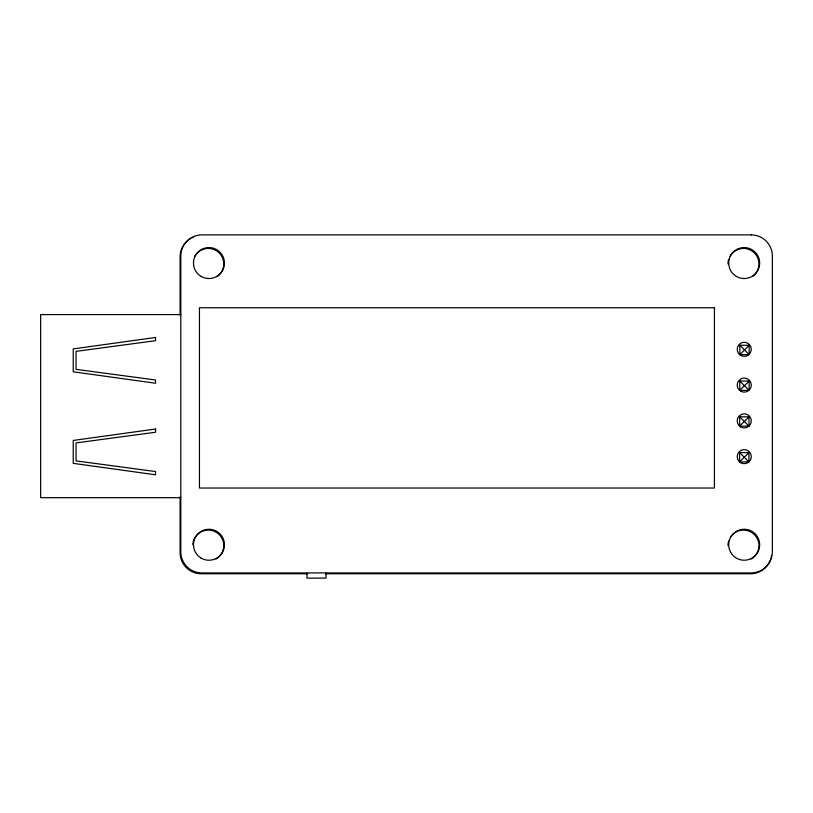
<?xml version="1.0" encoding="UTF-8"?>
<svg xmlns="http://www.w3.org/2000/svg" width="813" height="813" viewBox="0 0 813 813"><rect width="100%" height="100%" fill="white"/><g stroke="black" fill="none" stroke-linecap="round" stroke-linejoin="round"><path stroke-width="1.22" d="M739.637 426.134L739.657 416.795L748.997 416.815L748.966 426.154L739.637 426.134L748.997 416.815M739.82 354.59L739.85 345.251L749.18 345.281L749.159 354.62L739.82 354.59L749.18 345.281M739.586 461.906L739.606 452.567L748.946 452.587L748.925 461.926L739.586 461.906L748.946 452.587M739.779 390.362L739.8 381.023L749.139 381.053L749.108 390.382L739.779 390.362L749.139 381.053M180.953 314.58L40.65 314.58L40.65 497.678L180.953 497.678M307.771 573.775L201.218 573.775A21.128 21.128 0 0 1 180.09 552.647L180.09 496.794M325.535 573.775L750.511 573.775A21.128 21.128 0 0 0 770.033 560.736M739.85 345.251L749.159 354.62M739.8 381.023L749.108 390.382M739.657 416.795L748.966 426.154M739.606 452.567L748.925 461.926M325.993 573.043L325.993 578.114L306.979 578.114L306.979 573.043M180.09 315.261L180.09 256.867A21.128 21.128 0 0 1 188.352 240.109M189.48 239.307A21.128 21.128 0 0 1 190.649 238.575M191.868 237.924A21.128 21.128 0 0 1 193.128 237.355M771.456 555.401A21.128 21.128 0 0 1 771.232 556.773M770.917 558.114A21.128 21.128 0 0 1 770.521 559.435M194.835 256.166A15.498 15.498 0 0 1 218.809 252.569A15.498 15.498 0 0 1 216.959 276.735M194.835 537.86A15.498 15.498 0 0 1 219.215 534.649A15.498 15.498 0 0 1 216.004 559.019M192.803 544.476A15.498 15.498 0 0 1 194.307 538.856M730.653 536.905A15.498 15.498 0 0 1 754.82 535.056A15.498 15.498 0 0 1 751.212 559.019M727.981 545.604A15.498 15.498 0 0 1 728.672 541.031M730.054 256.166A15.498 15.498 0 0 1 753.59 252.182A15.498 15.498 0 0 1 753.102 276.044M727.981 263.91A15.498 15.498 0 0 1 728.672 259.337M155.537 337.466L73.231 348.909L73.231 371.795L155.537 383.238L155.537 380.006L76.056 369.346L76.056 351.358L155.537 340.698L155.537 337.466M155.537 429.01L73.231 440.453L73.231 463.349L155.537 474.792L155.537 471.55L76.056 460.89L76.056 442.912L155.537 432.252L155.537 429.01M751.222 234.886L201.929 234.886A21.128 21.128 0 0 0 180.801 256.014L180.801 551.793A21.128 21.128 0 0 0 201.929 572.921L751.222 572.921A21.128 21.128 0 0 0 772.35 551.793L772.35 256.014A21.128 21.128 0 0 0 751.222 234.886M714.434 307.751L199.449 307.751L199.449 488.034L714.434 488.034L714.434 307.751M201.218 276.471A15.498 15.498 0 0 0 224.459 263.056A15.498 15.498 0 0 0 201.218 249.642A15.498 15.498 0 0 0 201.218 276.471M201.218 558.165A15.498 15.498 0 0 0 224.459 544.751A15.498 15.498 0 0 0 201.218 531.326A15.498 15.498 0 0 0 201.218 558.165M730.765 552.494A15.498 15.498 0 0 0 757.594 552.494A15.498 15.498 0 0 0 744.18 529.253A15.498 15.498 0 0 0 730.765 552.494M736.436 276.471A15.498 15.498 0 0 0 759.677 263.056A15.498 15.498 0 0 0 736.436 249.642A15.498 15.498 0 0 0 736.436 276.471M740.734 355.423A7.043 7.043 0 0 0 751.293 349.326A7.043 7.043 0 0 0 740.734 343.228A7.043 7.043 0 0 0 740.734 355.423M740.734 391.195A7.043 7.043 0 0 0 751.293 385.098A7.043 7.043 0 0 0 740.734 379A7.043 7.043 0 0 0 740.734 391.195M740.734 462.749A7.043 7.043 0 0 0 751.293 456.652A7.043 7.043 0 0 0 740.734 450.554A7.043 7.043 0 0 0 740.734 462.749M740.734 426.977A7.043 7.043 0 0 0 751.293 420.87A7.043 7.043 0 0 0 740.734 414.772A7.043 7.043 0 0 0 740.734 426.977"/></g></svg>
